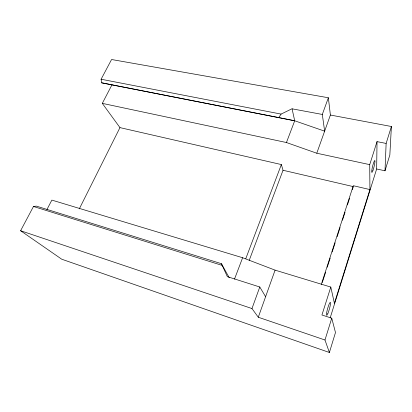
<?xml version="1.0" encoding="UTF-8"?>
<svg xmlns="http://www.w3.org/2000/svg" width="412" height="412" viewBox="0 0 412 412"><rect width="100%" height="100%" fill="white"/><g stroke="black" fill="none" stroke-linecap="round" stroke-linejoin="round"><path stroke-width="0.62" d="M376.65 168.982L377.031 141.62L386.132 143.438L384.999 170.8L376.65 168.982L330.172 317.894M328.359 97.757L322.313 114.448L324.641 131.16L294.704 120.783L101.656 82.817L101.1 79.233L111.575 59.513L328.359 97.757L330.393 115.036L391.4 126.499L389.84 154.974L384.999 170.8M229.242 277.724L221.424 263.695L36.354 206.118L33.475 206.489L20.6 230.73L61.728 259.21L329.389 352.487L335.486 332.53L331.753 318.198L321.932 314.995L330.805 287.071L275.082 270.138L242.627 257.732L51.855 200.098L46.922 209.559M377.031 141.62L369.719 164.64L369.93 189.572L334.41 303.304L330.805 287.071M329.389 352.487L324.97 340.003L331.753 318.198M386.132 143.438L391.4 126.499M321.293 284.414L353.285 185.709L369.93 189.572M322.282 282.534L325.645 272.147M327.231 267.264L330.197 258.097M332.175 251.99L335.141 242.828M337.124 236.715L340.091 227.553M342.465 220.224L345.035 212.278M347.414 204.949L349.587 198.229M352.358 189.675L353.347 186.621L283.034 170.264L281.35 164.563L119.959 127.617L102.305 103.366L111.94 84.877M324.97 340.003L258.288 317.24L275.082 270.138M102.305 103.366L286.438 142.531L316.771 153.223L330.393 115.036M258.288 317.24L251.974 308.552L259.787 286.999L227.357 276.648L221.424 263.695M249.245 260.291L283.034 170.264M245.779 258.69L281.35 164.563M234.49 279.14L242.627 257.732M286.438 142.531L294.704 120.783L292.057 108.747L281.102 114.088L278.739 117.6L101.656 82.817M79.3 208.874L119.959 127.617M322.313 114.448L292.196 108.845M101.1 79.233L281.102 114.088M278.739 117.6L294.704 120.783M316.771 153.223L369.719 164.64M33.475 206.489L221.883 265.307M20.6 230.73L251.974 308.552M259.787 286.999L265.611 296.702M372.901 170.558A6.103 0.757 -76.1 0 0 374.935 160.665A6.103 0.757 -76.1 0 0 372.211 168.003A6.103 0.757 -76.1 0 0 372.901 170.558M327.88 313.475A6.716 0.912 -74.3 0 0 330.47 302.614A6.716 0.912 -74.3 0 0 327.138 310.442A6.716 0.912 -74.3 0 0 327.88 313.475"/></g></svg>
